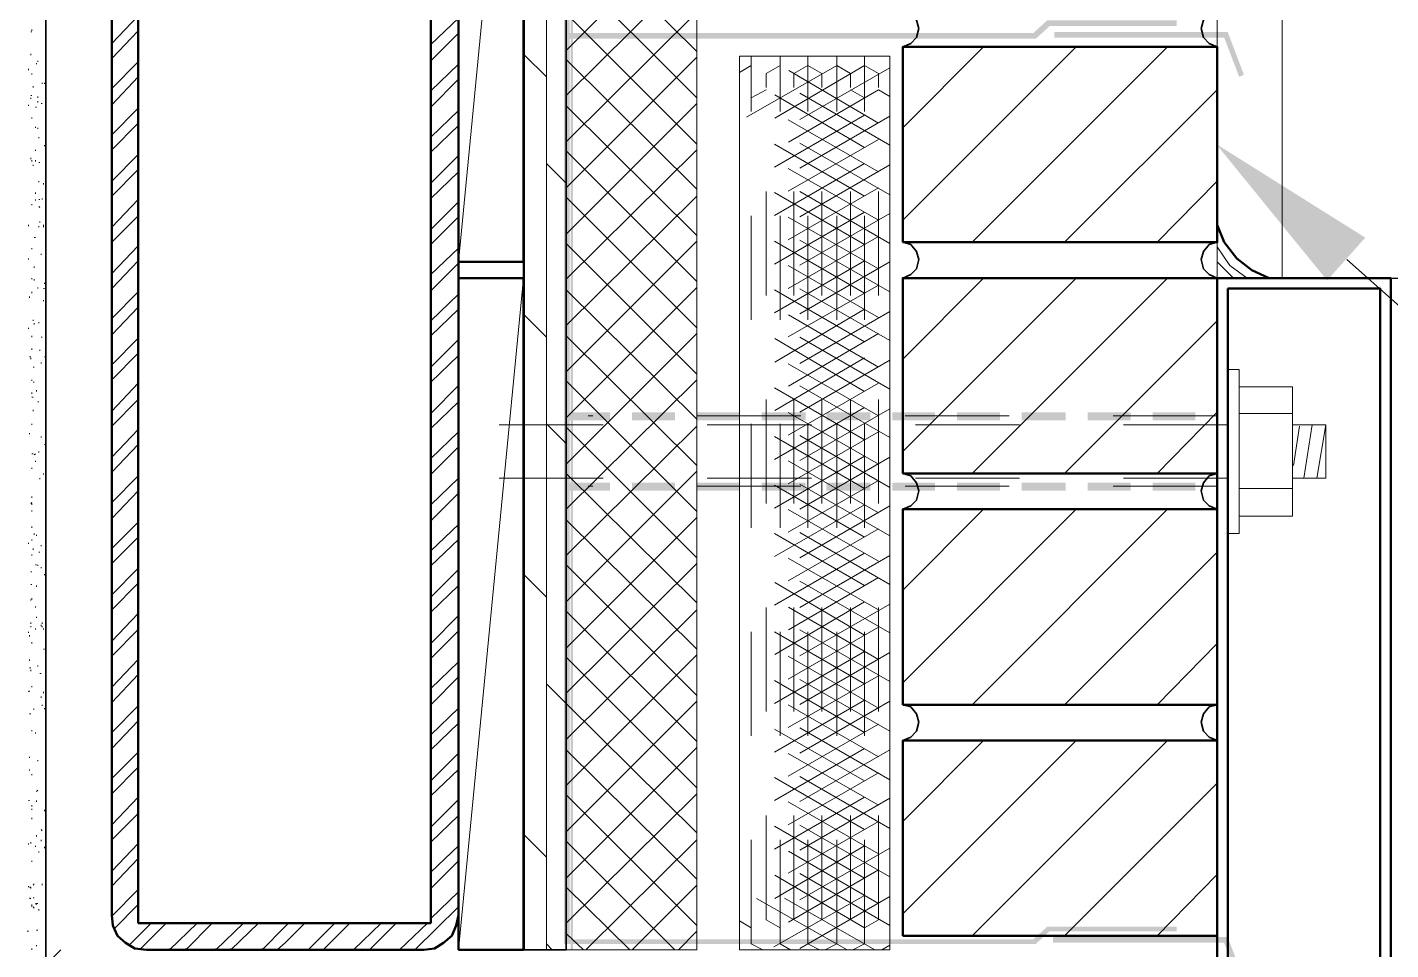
# Model space of a CAD drawing. Header units: inches. Extents: x 5 to 516, y -193 to 129.
# Drawn here: x 368.235 to 369.545, y -35.281 to -34.395 of the extents above; entities that cross this region are included whole.
import ezdxf

# ---------------------------------------------------------------- set-up
doc = ezdxf.new("R2010")
doc.units = ezdxf.units.IN
doc.header["$MEASUREMENT"] = 0
doc.linetypes.add('PDF_IMPORT', pattern=[1, 0.8, -0.2])
doc.layers.add('PDF5_Geometry', color=7, linetype='Continuous')
doc.layers.add('PDF5_Solid Fills', color=7, linetype='Continuous')

msp = doc.modelspace()

# ---------------------------------------------------------------- hatches: boundary and pattern name
at = {"layer": 'PDF5_Solid Fills', "transparency": 33554559}
for points in [[(368.7599195, -25.9690092), (368.7576973, -25.9690092), (368.7576974, -35.2812319), (368.7599195, -35.2812319)], [(368.7510308, -34.405676), (368.7510298, -35.2756762), (369.2043632, -35.2756766), (369.2021419, -35.2712312), (368.7565863, -35.2712318), (368.7565863, -34.4056757), (369.2043632, -34.4056757), (369.2176973, -34.3934535), (369.339919, -34.393454), (369.3399191, -34.3878987), (369.2154752, -34.3878982), (369.2021419, -34.4001204), (368.7565854, -34.400121), (368.7565863, -33.3034542), (368.7510308, -33.3034542), (368.7510308, -34.1734539)], [(369.2221422, -34.3990093), (369.2221422, -34.4045649), (369.3854755, -34.4045647), (369.399919, -34.4423425), (369.4043644, -34.4401205), (369.3888089, -34.3990093)], [(368.7532531, -34.7645647), (368.7532531, -34.7723425), (368.7954753, -34.7723433), (368.7954753, -34.7645647)], [(368.8165861, -34.7645647), (368.8165861, -34.7723425), (368.8576972, -34.7723433), (368.8576972, -34.7645647)], [(368.8788081, -34.7645647), (368.8788081, -34.7723425), (368.9199192, -34.7723433), (368.9199192, -34.7645647)], [(368.94103, -34.7645647), (368.94103, -34.7723425), (368.9832523, -34.7723433), (368.9832523, -34.7645647)], [(369.0032531, -34.7645647), (369.0032531, -34.7723425), (369.0454754, -34.7723433), (369.0454754, -34.7645647)], [(369.0665862, -34.7645647), (369.0665862, -34.7723425), (369.1076973, -34.7723433), (369.1076973, -34.7645647)], [(369.1288081, -34.7645647), (369.1288081, -34.7723425), (369.1699192, -34.7723433), (369.1699192, -34.7645647)], [(369.1910301, -34.7645647), (369.1910301, -34.7723425), (369.2332523, -34.7723433), (369.2332523, -34.7645647)], [(369.2543642, -34.7645647), (369.2543642, -34.7723425), (369.2954753, -34.7723433), (369.2954753, -34.7645647)], [(369.3165862, -34.7645647), (369.3165862, -34.7723425), (369.3576973, -34.7723433), (369.3576973, -34.7645647)], [(368.7532531, -34.8323432), (368.7532531, -34.8401209), (368.7954753, -34.8401206), (368.7954753, -34.8323432)], [(368.8165861, -34.8323432), (368.8165861, -34.8401209), (368.8576972, -34.8401206), (368.8576972, -34.8323432)], [(368.8788081, -34.8323432), (368.8788081, -34.8401209), (368.9199192, -34.8401206), (368.9199192, -34.8323432)], [(368.94103, -34.8323432), (368.94103, -34.8401209), (368.9832523, -34.8401206), (368.9832523, -34.8323432)], [(369.0032531, -34.8323432), (369.0032531, -34.8401209), (369.0454754, -34.8401206), (369.0454754, -34.8323432)], [(369.0665862, -34.8323432), (369.0665862, -34.8401209), (369.1076973, -34.8401206), (369.1076973, -34.8323432)], [(369.1288081, -34.8323432), (369.1288081, -34.8401209), (369.1699192, -34.8401206), (369.1699192, -34.8323432)], [(369.1910301, -34.8323432), (369.1910301, -34.8401209), (369.2332523, -34.8401206), (369.2332523, -34.8323432)], [(369.2543642, -34.8323432), (369.2543642, -34.8401209), (369.2954753, -34.8401206), (369.2954753, -34.8323432)], [(369.3165862, -34.8323432), (369.3165862, -34.8401209), (369.3576973, -34.8401206), (369.3576973, -34.8323432)], [(369.2021419, -35.2712312), (369.2043641, -35.2756756), (369.2176973, -35.2634544), (369.339919, -35.2634537), (369.3399191, -35.2590095), (369.2154752, -35.259009)], [(369.22103, -35.2690091), (369.22103, -35.2745646), (369.3854744, -35.2745655), (369.4043644, -35.3101202), (369.3888078, -35.2690091)]]:
    msp.add_hatch(color=256, dxfattribs=at).paths.add_polyline_path(points)

# ---------------------------------------------------------------- linework, layer by layer
at = {"layer": 'PDF5_Geometry', "lineweight": 35}
for points in [[(368.7121414, -25.9690092), (368.7121414, -35.2812319), (368.7532525, -35.2812319), (368.7532525, -25.9690092)], [(368.2532531, -35.3856766), (368.2532531, -32.0101208), (368.212142, -32.0101208)], [(369.0765857, -34.4134543), (369.0843635, -34.410121), (369.0899191, -34.4045654), (369.0921413, -34.3956766), (369.0899191, -34.3878988), (369.0843635, -34.3812321), (369.0765857, -34.3790099)], [(369.3788081, -34.379009), (369.3710304, -34.3812312), (369.3654748, -34.3878979), (369.3632526, -34.3956757), (369.3654748, -34.4045646), (369.3710304, -34.4101201), (369.3788081, -34.4134535)], [(369.0765857, -34.6356766), (369.0843635, -34.6323432), (369.0899191, -34.6267877), (369.0921413, -34.6178988), (369.0899191, -34.610121), (369.0843635, -34.6034543), (369.0765857, -34.6012321)], [(369.3788081, -34.6012313), (369.3710304, -34.6034535), (369.3654748, -34.6101202), (369.3632526, -34.6178979), (369.3654748, -34.6267868), (369.3710304, -34.6323424), (369.3788081, -34.6356757)], [(372.045475, -34.6845646), (369.5454748, -34.6356757)], [(369.5454748, -34.7356759), (369.5454748, -34.6356759)], [(369.0765857, -34.8578988), (369.0843635, -34.8545655), (369.0899191, -34.8490099), (369.0921413, -34.840121), (369.0899191, -34.8323433), (369.0843635, -34.8256766), (369.0765857, -34.8234544)], [(369.3788081, -34.8234535), (369.3710304, -34.8256757), (369.3654748, -34.8323424), (369.3632526, -34.8401202), (369.3654748, -34.8490091), (369.3710304, -34.8545646), (369.3788081, -34.857898)], [(369.0765857, -35.0801211), (369.0843635, -35.0767877), (369.0899191, -35.0712322), (369.0921413, -35.0623433), (369.0899191, -35.0545655), (369.0843635, -35.0478988), (369.0765857, -35.0456766)], [(369.3788081, -35.0456757), (369.3710304, -35.047898), (369.3654748, -35.0545646), (369.3632526, -35.0623424), (369.3654748, -35.0712313), (369.3710304, -35.0767869), (369.3788081, -35.0801202)]]:
    msp.add_lwpolyline(points, dxfattribs=at)
at = {"layer": 'PDF5_Geometry', "lineweight": 15}
for points in [[(368.7132525, -35.2812319), (368.7132525, -25.9678976)], [(368.7343639, -35.2812319), (368.7343639, -25.9678976)], [(368.7121414, -33.9734541), (368.6499192, -34.6201208)], [(368.8788081, -34.4178986), (368.7532525, -34.2934541)], [(368.7532531, -34.4167875), (368.8788087, -34.291232)], [(368.8788081, -34.4623424), (368.7532525, -34.3367868)], [(368.7532531, -34.4601202), (368.8788087, -34.3356758)], [(368.3165861, -34.41012), (368.3421417, -34.3834533)], [(368.6232527, -34.4112322), (368.6499194, -34.3856766)], [(368.8788081, -34.5067873), (368.7532525, -34.3812317)], [(368.7532531, -34.5045651), (368.8788087, -34.3801207)], [(368.2388081, -34.3990093), (368.2399192, -34.3990093)], [(368.2399191, -34.3967872), (368.2399191, -34.3978983)], [(368.3165861, -34.424565), (368.3421417, -34.3978983)], [(368.6232527, -34.4267871), (368.6499194, -34.4001205)], [(369.0765857, -34.4912312), (369.1543635, -34.4134534)], [(369.0765857, -34.580121), (369.2432524, -34.4134543)], [(369.1432531, -34.6012313), (369.3310309, -34.4134535)], [(368.2388081, -34.4212318), (368.2388081, -34.4201207)], [(368.2454745, -34.4278982), (368.2454745, -34.4267871)], [(368.7343639, -34.4423432), (368.7132527, -34.4212321)], [(368.8788081, -34.5501211), (368.7532525, -34.4256766)], [(368.7532531, -34.5490089), (368.8788087, -34.4234533)], [(368.236586, -34.4356757), (368.236586, -34.4345645)], [(368.2399191, -34.43901), (368.2399191, -34.4401211)], [(368.2443634, -34.4301203), (368.2443634, -34.4290092)], [(368.3165861, -34.4534538), (368.3421417, -34.4278983)], [(368.6232527, -34.455676), (368.6499194, -34.4301204)], [(368.9310305, -34.4312314), (368.9199193, -34.4378981)], [(368.9588082, -34.4312314), (368.9454749, -34.4390092)], [(368.9854749, -34.4312314), (368.9721416, -34.4390092)], [(368.9988077, -34.43901), (368.9854744, -34.4312322)], [(369.0265855, -34.43901), (369.0132522, -34.4312322)], [(369.0532534, -34.43901), (369.03992, -34.4312322)], [(368.2410302, -34.4512317), (368.2410302, -34.4523428)], [(368.2499199, -34.4490096), (368.2499199, -34.4478985)], [(368.252142, -34.4490096), (368.252142, -34.4478985)], [(368.3165861, -34.4690099), (368.3421417, -34.4423432)], [(368.6232527, -34.471232), (368.6499194, -34.4445654)], [(368.2399191, -34.4601202), (368.238808, -34.4601202)], [(368.2388081, -34.4634534), (368.2388081, -34.4623423)], [(368.2454745, -34.4623424), (368.2454745, -34.4612313)], [(368.2454745, -34.4667878), (368.2454745, -34.4656766)], [(368.9454743, -34.4545649), (368.9310299, -34.4623427)], [(369.0399194, -34.4623424), (369.0265861, -34.4545646)], [(369.064364, -34.4612313), (369.0532529, -34.4545646)], [(369.2321418, -34.6012313), (369.3788084, -34.4545646)], [(368.236586, -34.4690099), (368.236586, -34.470121)], [(368.2443634, -34.471232), (368.2432523, -34.471232)], [(368.2488077, -34.4678977), (368.2499188, -34.4678977)], [(368.3165861, -34.4978987), (368.3421417, -34.4723432)], [(368.6232527, -34.5001209), (368.6499194, -34.4745653)], [(368.8788081, -34.5945649), (368.7532525, -34.4701204)], [(368.7532531, -34.5934538), (368.8788087, -34.4678982)], [(368.2399191, -34.4812316), (368.2399191, -34.4823427)], [(368.2432523, -34.4901201), (368.2432523, -34.4912313)], [(368.2454745, -34.4923434), (368.2454745, -34.4912323)], [(368.2532531, -34.4812316), (368.2532531, -34.4801205)], [(368.3165861, -34.5123426), (368.3421417, -34.486787)], [(368.6232527, -34.5145647), (368.6499194, -34.4890092)], [(368.2465855, -34.5012319), (368.2465855, -34.5001208)], [(368.2532531, -34.5034541), (368.2532531, -34.5045652)], [(368.2432523, -34.5134537), (368.2432523, -34.5123425)], [(368.252142, -34.5090094), (368.252142, -34.5078983)], [(368.3165861, -34.5423425), (368.3421417, -34.5167869)], [(368.6232527, -34.5445646), (368.6499194, -34.517898)], [(368.8788081, -34.6390098), (368.7532525, -34.5134542)], [(368.7532531, -34.6367876), (368.8788087, -34.5123432)], [(368.2388081, -34.5201212), (368.2388081, -34.5212323)], [(368.2399191, -34.5234533), (368.2399191, -34.5223421)], [(368.2410302, -34.5278986), (368.2410302, -34.5267875)], [(368.2432523, -34.5223433), (368.2432523, -34.5234544)], [(368.2465855, -34.5245655), (368.2476967, -34.5245655)], [(368.3165861, -34.5567875), (368.3421417, -34.5312319)], [(368.7532531, -34.5445646), (368.7343642, -34.5256757)], [(368.2465855, -34.5423425), (368.2465855, -34.5434536)], [(368.2510298, -34.5456757), (368.2510298, -34.5445646)], [(368.2532531, -34.5423425), (368.2532531, -34.5412314)], [(368.6232527, -34.5590096), (368.6499194, -34.5334541)], [(369.3210304, -34.6012313), (369.3788082, -34.5423424)], [(368.2432523, -34.5545654), (368.2432523, -34.5534543)], [(368.7532531, -34.6812314), (368.8788087, -34.556787)], [(368.2399191, -34.565676), (368.2399191, -34.5645649)], [(368.2432523, -34.5612318), (368.2432523, -34.5601206)], [(368.2465855, -34.5667871), (368.2476967, -34.5678982)], [(368.2476977, -34.5601207), (368.2465866, -34.5601207)], [(368.2499199, -34.5601207), (368.2499199, -34.5590096)], [(368.3165861, -34.5867874), (368.3421417, -34.5601207)], [(368.6232527, -34.5890095), (368.6499194, -34.5623429)], [(368.8788081, -34.6834535), (368.7532525, -34.557898)], [(368.2476977, -34.5823431), (368.2476977, -34.581232)], [(368.3165861, -34.6012313), (368.3421417, -34.5756757)], [(368.6232527, -34.6034545), (368.6499194, -34.5767879)], [(368.236586, -34.5845653), (368.236586, -34.5856764)], [(368.2432523, -34.596787), (368.2421412, -34.596787)], [(368.2465855, -34.5867874), (368.2465855, -34.5856763)], [(368.2510298, -34.5845652), (368.2510298, -34.5856763), (368.2510298, -34.5867875)], [(368.7132525, -34.5878985), (368.7121414, -34.5867874)], [(368.2399191, -34.6078988), (368.2399191, -34.6067877)], [(368.3165861, -34.6312323), (368.3421417, -34.6045656)], [(368.6232527, -34.6323422), (368.6499194, -34.6067867)], [(368.8788081, -34.7278984), (368.7532525, -34.6023429)], [(368.7532531, -34.7256763), (368.8788087, -34.6001207)], [(369.3788081, -34.6056767), (369.3910304, -34.6234544), (369.407697, -34.6356767)], [(368.236586, -34.6178984), (368.236586, -34.6167873)], [(368.2488077, -34.6134541), (368.2488077, -34.612343)], [(368.3165861, -34.6456762), (368.3421417, -34.6190095)], [(368.6232527, -34.6478983), (368.6499194, -34.6212316)], [(369.3788081, -34.6201205), (369.3943637, -34.6356761)], [(369.5032532, -34.6178984), (372.4010311, -37.1912321), (372.898809, -37.1912321)], [(368.2399191, -34.6367876), (368.2399191, -34.6356765)], [(368.2421413, -34.6256758), (368.2421413, -34.6245647)], [(368.7121414, -34.6356766), (368.6499192, -35.2812322)], [(369.0765857, -34.7134535), (369.1543635, -34.6356757)], [(369.0765857, -34.8023433), (369.2432524, -34.6356766)], [(369.1432531, -34.8234535), (369.3310309, -34.6356757)], [(369.5432527, -34.6356766), (372.2121417, -34.6356766)], [(368.2399191, -34.6501204), (368.2399191, -34.6490093)], [(368.2421413, -34.6378987), (368.2421413, -34.6367876)], [(368.2454745, -34.6456762), (368.2454745, -34.6445651)], [(368.2510298, -34.6456762), (368.2521409, -34.6456762)], [(368.252142, -34.6412319), (368.252142, -34.6401208)], [(368.3165861, -34.674565), (368.3421417, -34.6490095)], [(368.8788081, -34.7712311), (368.7532525, -34.6467867)], [(368.7532531, -34.7701212), (368.8788087, -34.6445656)], [(368.237697, -34.6534536), (368.237697, -34.6545647)], [(368.2510298, -34.6567868), (368.2510298, -34.6578979)], [(368.6232527, -34.6767871), (368.6499194, -34.6512316)], [(368.2410302, -34.6767871), (368.2410302, -34.675676)], [(368.3165861, -34.6901199), (368.3421417, -34.6634533)], [(368.6232527, -34.6912321), (368.6499194, -34.6656766)], [(368.7343639, -34.6923432), (368.7132527, -34.6712321)], [(368.236586, -34.6845646), (368.236586, -34.6834535)], [(368.2421413, -34.6801203), (368.2421413, -34.6790092)], [(368.2465855, -34.6790093), (368.2465855, -34.6778982)], [(369.2321418, -34.8234535), (369.3788084, -34.6767868)], [(368.2399191, -34.6923432), (368.2399191, -34.6912321)], [(368.2499199, -34.6923432), (368.2488088, -34.6923432)], [(368.3165861, -34.7190099), (368.3421417, -34.6934544)], [(368.6232527, -34.721232), (368.6499194, -34.6945654)], [(368.8788081, -34.815676), (368.7532525, -34.6912316)], [(368.7532531, -34.814565), (368.8788087, -34.6890094)], [(368.2388081, -34.7112313), (368.237697, -34.7112313)], [(368.2388081, -34.7134535), (368.2388081, -34.7123423)], [(368.2399191, -34.7045649), (368.2399191, -34.7034538)], [(368.2476977, -34.705676), (368.2476977, -34.7045649)], [(368.252142, -34.7112313), (368.2532531, -34.7112313)], [(368.3165861, -34.7334538), (368.3421417, -34.7078982)], [(368.6232527, -34.7356759), (368.6499194, -34.7101203)], [(368.2421413, -34.721232), (368.2410302, -34.721232)], [(368.2488077, -34.7178977), (368.2488077, -34.7167866)], [(369.3888089, -34.8812323), (369.39992, -34.8812323), (369.39992, -34.7234545), (369.3888089, -34.7234545)], [(368.2399191, -34.7334538), (368.2399191, -34.7345649)], [(368.2410302, -34.7356759), (368.2421413, -34.7356759)], [(368.3165861, -34.7634537), (368.3421417, -34.736787)], [(368.6232527, -34.7656758), (368.6499194, -34.7390091)], [(368.8788081, -34.8601209), (368.7532525, -34.7345654)], [(368.7532531, -34.8578988), (368.8788087, -34.7334544)], [(369.3999195, -34.7401202), (369.4510306, -34.7401202)], [(369.4510308, -34.7401202), (369.4510308, -34.8645646)], [(368.2399191, -34.7467877), (368.2399191, -34.7456766)], [(368.2399191, -34.7501209), (368.2410303, -34.7501209)], [(368.2443634, -34.7445656), (368.2443634, -34.7434544)], [(368.3165861, -34.7778987), (368.3421417, -34.7523431)], [(368.2410302, -34.7634537), (368.2410302, -34.7623426)], [(368.2465855, -34.7545652), (368.2454744, -34.7545652)], [(368.6232527, -34.7801208), (368.6499194, -34.7545652)], [(369.3210304, -34.8234535), (369.3788082, -34.7645646)], [(369.3999195, -34.7656758), (369.4510306, -34.7656758)], [(368.2399191, -34.7756765), (368.2399191, -34.7767876)], [(368.7532531, -34.7945647), (368.7343642, -34.7756758)], [(368.8788081, -34.9045647), (368.7532525, -34.7790091)], [(368.7532531, -34.9023426), (368.8788087, -34.7778981)], [(369.4510308, -34.7767876), (369.483253, -34.7767876), (369.4510308, -34.7767876)], [(369.4576972, -34.7778987), (369.4521416, -34.8156764)], [(369.4699201, -34.7767876), (369.4621423, -34.8278987)], [(369.4832529, -34.8278989), (369.4832529, -34.7767878), (369.474364, -34.8278989)], [(369.4743643, -34.8278989), (369.4832532, -34.7767878), (369.4832532, -34.8278989)], [(368.237697, -34.7856761), (368.237697, -34.784565)], [(368.2488077, -34.7878983), (368.2488077, -34.7890094)], [(368.3165861, -34.8078986), (368.3421417, -34.7812319)], [(368.6232527, -34.8090096), (368.6499194, -34.7834541)], [(368.2410302, -34.8045654), (368.2399191, -34.8045654)], [(368.2432523, -34.8045654), (368.2421412, -34.8056765)], [(368.2465855, -34.8034543), (368.2465855, -34.8023432)], [(368.2532531, -34.7956757), (368.252142, -34.7956757)], [(368.3165861, -34.8223424), (368.3421417, -34.7956758)], [(368.6232527, -34.8245646), (368.6499194, -34.7978979)], [(368.2399191, -34.8178982), (368.2399191, -34.8190093)], [(368.2432523, -34.8123428), (368.2432523, -34.8112317)], [(368.2476977, -34.8290088), (368.2476977, -34.8278977)], [(368.2510298, -34.8245646), (368.2510298, -34.8234535)], [(368.3165861, -34.8512313), (368.3421417, -34.8256757)], [(368.6232527, -34.8534545), (368.6499194, -34.827899)], [(368.8788081, -34.9478985), (368.7532525, -34.8234541)], [(368.7532531, -34.9467875), (368.8788087, -34.8212319)], [(369.4510308, -34.8278989), (369.483253, -34.8278989), (369.4510308, -34.8278989)], [(368.2399191, -34.846787), (368.2399191, -34.8456759)], [(368.2532531, -34.8345653), (368.2532531, -34.8334542)], [(368.3165861, -34.8667873), (368.3421417, -34.8401207)], [(368.6232527, -34.8690095), (368.6499194, -34.8423428)], [(368.7132525, -34.8378985), (368.7121414, -34.8367874)], [(369.3999195, -34.8378985), (369.4510306, -34.8378985)], [(368.2399191, -34.8512313), (368.238808, -34.8523424)], [(368.2399191, -34.8534545), (368.2399191, -34.8523434)], [(368.2399191, -34.8601209), (368.2399191, -34.8590098)], [(369.0765857, -34.9356757), (369.1543635, -34.8578979)], [(369.0765857, -35.0245655), (369.2432524, -34.8578988)], [(369.1432531, -35.0456757), (369.3310309, -34.857898)], [(368.3165861, -34.8956762), (368.3421417, -34.8701206)], [(368.8788081, -34.9923434), (368.7532525, -34.867899)], [(368.7532531, -34.9912313), (368.8788087, -34.8656757)], [(369.3999195, -34.8645652), (369.4510306, -34.8645652)], [(368.2399191, -34.8756759), (368.2399191, -34.8745648)], [(368.2421413, -34.8823423), (368.2421413, -34.8812312)], [(368.2443634, -34.8823423), (368.2443634, -34.8834534)], [(368.3165861, -34.91012), (368.3421417, -34.8845645)], [(368.6232527, -34.8978983), (368.6499194, -34.8723428)], [(368.236586, -34.8901209), (368.236586, -34.891232)], [(368.2399191, -34.8878987), (368.2399191, -34.8867876)], [(368.2410302, -34.8967873), (368.2410302, -34.8956761)], [(368.2488077, -34.8934541), (368.2488077, -34.8923429)], [(368.6232527, -34.9123422), (368.6499194, -34.8867866)], [(368.2399191, -34.9023426), (368.2399191, -34.9012315)], [(368.2443634, -34.9112322), (368.2432523, -34.9112322)], [(368.2454745, -34.9123422), (368.2454745, -34.9112311)], [(368.2476977, -34.8990094), (368.2465866, -34.8990094)], [(368.2532531, -34.9056758), (368.2532531, -34.9045647)], [(368.8788081, -35.0367872), (368.7532525, -34.9112317)], [(368.7532531, -35.0345651), (368.8788087, -34.9101206)], [(369.2321418, -35.0456757), (369.3788084, -34.8990091)], [(368.2399191, -34.9178986), (368.238808, -34.9178986)], [(368.2488077, -34.9145654), (368.2488077, -34.9134543)], [(368.252142, -34.9201208), (368.252142, -34.9212319)], [(368.2532531, -34.9223429), (368.2532531, -34.9212318)], [(368.3165861, -34.94012), (368.3421417, -34.9145644)], [(368.6232527, -34.9423432), (368.6499194, -34.9156765)], [(368.7343639, -34.9423432), (368.7132527, -34.9212321)], [(368.2399191, -34.9301204), (368.238808, -34.9301204)], [(368.2443634, -34.9323425), (368.2443634, -34.9312314)], [(368.3165861, -34.9545649), (368.3421417, -34.9290094)], [(368.6232527, -34.9567871), (368.6499194, -34.9312315)], [(368.2388081, -34.9456764), (368.2388081, -34.9445653)], [(368.2399191, -34.9445653), (368.2399191, -34.9434542)], [(368.2432523, -34.9512317), (368.2432523, -34.9523429)], [(368.2443634, -34.9612313), (368.2443634, -34.9623424)], [(368.2532531, -34.9567871), (368.2532531, -34.9578982)], [(368.3165861, -34.9845649), (368.3421417, -34.9578982)], [(368.6232527, -34.986787), (368.6499194, -34.9601203)], [(368.8788081, -35.0812321), (368.7532525, -34.9556766)], [(368.7532531, -35.0790089), (368.8788087, -34.9545644)], [(368.236586, -34.9767874), (368.236586, -34.9756763)], [(368.2388081, -34.9678977), (368.2388081, -34.9667866)], [(368.2388081, -34.9712321), (368.2388081, -34.970121)], [(368.2432523, -34.9734542), (368.2432523, -34.9723431)], [(368.2488077, -34.970121), (368.2488077, -34.9690099)], [(368.2499199, -34.9678977), (368.2499199, -34.9667866)], [(368.2499199, -34.9712321), (368.2499199, -34.970121)], [(368.2510298, -34.9734542), (368.2510298, -34.9723431)], [(368.3165861, -34.9990098), (368.3421417, -34.9734543)], [(368.6232527, -35.001232), (368.6499194, -34.9745653)], [(368.237697, -34.9790095), (368.237697, -34.9801206)], [(368.2399191, -34.986787), (368.2399191, -34.9856759)], [(369.3210304, -35.0456757), (369.3788082, -34.9867869)], [(368.237697, -35.0034541), (368.237697, -35.002343)], [(368.252142, -34.9923434), (368.2510309, -34.9923434)], [(368.3165861, -35.0290098), (368.3421417, -35.0023431)], [(368.8788081, -35.1256759), (368.7532525, -35.0001203)], [(368.7532531, -35.1234538), (368.8788087, -34.9978982)], [(368.237697, -35.0101205), (368.2388081, -35.0101205)], [(368.2388081, -35.0134537), (368.2388081, -35.0123426)], [(368.2454745, -35.0090094), (368.2454745, -35.0078983)], [(368.2476977, -35.0156758), (368.2488089, -35.0156758)], [(368.6232527, -35.0301208), (368.6499194, -35.0045653)], [(368.2399191, -35.0290098), (368.2399191, -35.0278986)], [(368.2532531, -35.0290098), (368.2532531, -35.0301209)], [(368.3165861, -35.0434536), (368.3421417, -35.0167869)], [(368.6232527, -35.0456757), (368.6499194, -35.0190091)], [(368.7532531, -35.0445647), (368.7343642, -35.0256758)], [(368.237697, -35.032343), (368.2365859, -35.0334541)], [(368.2488077, -35.0390093), (368.2488077, -35.0378982)], [(368.2510298, -35.0345651), (368.2510298, -35.033454)], [(368.7532531, -35.1678987), (368.8788087, -35.0423431)], [(368.2388081, -35.0545654), (368.237697, -35.0545654)], [(368.2421413, -35.0501211), (368.2410302, -35.0501211)], [(368.2499199, -35.0456757), (368.2499199, -35.0467869)], [(368.252142, -35.0501211), (368.252142, -35.04901)], [(368.3165861, -35.0723425), (368.3421417, -35.0467869)], [(368.6232527, -35.0745646), (368.6499194, -35.049009)], [(368.8788081, -35.1690097), (368.7532525, -35.0445653)], [(368.3165861, -35.0878985), (368.3421417, -35.0612318)], [(368.6232527, -35.0890096), (368.6499194, -35.063454)], [(368.2399191, -35.0701203), (368.2399191, -35.0712314)], [(368.2432523, -35.0723425), (368.2432523, -35.0734536)], [(369.0765857, -35.1578979), (369.1543635, -35.0801201)], [(369.0765857, -35.2467877), (369.2432524, -35.0801211)], [(369.1432531, -35.267898), (369.3310309, -35.0801202)], [(368.3165861, -35.1167874), (368.3421417, -35.0912318)], [(368.6232527, -35.1190095), (368.6499194, -35.0923428)], [(368.7132525, -35.0878985), (368.7121414, -35.0867874)], [(368.8788081, -35.2134535), (368.7532525, -35.089009)], [(368.7532531, -35.2123424), (368.8788087, -35.0867869)], [(368.237697, -35.096787), (368.237697, -35.0956759)], [(368.237697, -35.1078988), (368.237697, -35.1090099)], [(368.2454745, -35.1001202), (368.2454745, -35.0990091)], [(368.3165861, -35.1312323), (368.3421417, -35.1056768)], [(368.6232527, -35.1334545), (368.6499194, -35.1078989)], [(368.2399191, -35.1123431), (368.2399191, -35.1134542)], [(368.2454745, -35.127898), (368.2443634, -35.1290091)], [(368.8788081, -35.2578984), (368.7532525, -35.1323428)], [(368.7532531, -35.2556763), (368.8788087, -35.1312318)], [(369.2321418, -35.267898), (369.3788084, -35.1212313)], [(368.237697, -35.1378987), (368.2365859, -35.1378987)], [(368.2399191, -35.1434541), (368.2399191, -35.142343)], [(368.2399191, -35.1456762), (368.2399191, -35.1467873)], [(368.2443634, -35.1390098), (368.2443634, -35.1378987)], [(368.252142, -35.1478983), (368.252142, -35.1467872)], [(368.3165861, -35.1612323), (368.3421417, -35.1345656)], [(368.6232527, -35.1634544), (368.6499194, -35.1367877)], [(368.2399191, -35.1545647), (368.2399191, -35.1556758)], [(368.3165861, -35.1756761), (368.3421417, -35.1501206)], [(368.6232527, -35.1778982), (368.6499194, -35.1523427)], [(368.2443634, -35.1723429), (368.2443634, -35.1712318)], [(368.2488077, -35.1656765), (368.2499188, -35.1667876)], [(368.7343639, -35.1923432), (368.7132527, -35.1712321)], [(368.236586, -35.1801204), (368.236586, -35.1790093)], [(368.2388081, -35.1790093), (368.2388081, -35.1778982)], [(368.2432523, -35.1823425), (368.2432523, -35.1812314)], [(368.2488077, -35.1767872), (368.2488077, -35.1756761)], [(368.252142, -35.1834536), (368.252142, -35.1823425)], [(368.3165861, -35.205676), (368.3421417, -35.1790094)], [(368.6232527, -35.2067871), (368.6499194, -35.1812315)], [(368.8576967, -35.2812319), (368.7532523, -35.1767875)], [(368.7721412, -35.2812319), (368.8788079, -35.1756763)], [(368.2399191, -35.1967875), (368.2399191, -35.1956764)], [(368.2465855, -35.1878978), (368.2465855, -35.1867867)], [(368.3165861, -35.220121), (368.3421417, -35.1934543)], [(368.6232527, -35.2223431), (368.6499194, -35.1956765)], [(369.3210304, -35.267898), (369.3788082, -35.2090091)], [(368.236586, -35.2212321), (368.236586, -35.220121)], [(368.2388081, -35.2212321), (368.237697, -35.2212321)], [(368.2388081, -35.2223431), (368.2388081, -35.221232)], [(368.2421413, -35.2178978), (368.2410302, -35.2190089)], [(368.2499199, -35.21901), (368.2499199, -35.2178988)], [(368.3165861, -35.2490099), (368.3421417, -35.2234543)], [(368.6232527, -35.251232), (368.6499194, -35.2256764)], [(368.814364, -35.2812319), (368.7532529, -35.2212319)], [(368.8165861, -35.2812319), (368.8788084, -35.2190097)], [(368.237697, -35.2312317), (368.2388081, -35.2323428)], [(368.2399191, -35.2390091), (368.2399191, -35.237898)], [(368.2410302, -35.2312317), (368.2421413, -35.2312317)], [(368.2432523, -35.236787), (368.2443635, -35.2378981)], [(368.2454745, -35.236787), (368.2443634, -35.236787)], [(368.3188082, -35.2612316), (368.3421416, -35.2378983)], [(368.2399191, -35.2401202), (368.2399191, -35.2390091)], [(368.2410302, -35.2401202), (368.2421413, -35.2412313)], [(368.2465855, -35.2423435), (368.2465855, -35.2434546)], [(368.6076967, -35.2812319), (368.6499189, -35.2401208)], [(368.236586, -35.2634537), (368.2354748, -35.2634537)], [(368.2454745, -35.2623427), (368.2443634, -35.2623427)], [(368.3332532, -35.2767876), (368.3543643, -35.2556765)], [(368.3432528, -35.2812319), (368.3688084, -35.2556763)], [(368.3721417, -35.2801208), (368.3721417, -35.2812319), (368.3988083, -35.2556763)], [(368.3876966, -35.2801208), (368.3876966, -35.2812319), (368.4132521, -35.2556763)], [(368.4165866, -35.2801208), (368.4165866, -35.2812319), (368.4432532, -35.2556763)], [(368.4310304, -35.2801208), (368.4310304, -35.2812319), (368.4576971, -35.2556763)], [(368.4610303, -35.2801208), (368.4610303, -35.2812319), (368.4832525, -35.2590097)], [(368.4832528, -35.2590095), (368.4865861, -35.2556761)], [(368.4832528, -35.2745655), (368.5021417, -35.2556766)], [(368.5054752, -35.2812319), (368.5310308, -35.2556763)], [(368.5199191, -35.2812319), (368.5454746, -35.2556763)], [(368.5488079, -35.2812319), (368.5754746, -35.2556763)], [(368.564364, -35.2812319), (368.5899195, -35.2556763)], [(368.5932528, -35.2812319), (368.6199195, -35.2556763)], [(368.861031, -35.2812319), (368.8788088, -35.2634541)], [(368.9310305, -35.2601205), (368.9199193, -35.2534539)], [(368.9588082, -35.2601205), (368.9454749, -35.2523427)], [(369.0532534, -35.2523431), (369.03992, -35.2601208)], [(368.2443634, -35.2778987), (368.2443634, -35.2767876)], [(368.4754753, -35.2812319), (368.4832531, -35.2745652)], [(368.7399192, -35.2812319), (368.7343636, -35.2756764)], [(368.7699191, -35.2812319), (368.7532524, -35.2656763)], [(368.9421422, -35.2812319), (368.9310311, -35.2756764)], [(368.9688078, -35.2812319), (368.9588078, -35.2756764)], [(368.9965856, -35.2812319), (368.9854745, -35.2756764)], [(369.0132527, -35.2756766), (369.0021416, -35.2812321)], [(369.0399194, -35.2756766), (369.0288083, -35.2812321)], [(369.064364, -35.2767876), (369.0565862, -35.2812321)], [(368.2399191, -35.2812319), (368.2399191, -35.2801208)], [(368.2532531, -35.2801208), (368.2532531, -35.2790097)], [(368.2532531, -35.2956758), (368.2676975, -35.2812313)]]:
    msp.add_lwpolyline(points, dxfattribs=at)
at = {"layer": 'PDF5_Geometry', "lineweight": 9}
msp.add_lwpolyline([(369.4410301, -34.635676), (369.4410301, -30.6778979), (369.3788079, -30.6778979), (369.3788079, -34.635676)], close=True, dxfattribs=at)
at = {"layer": 'PDF5_Geometry', "lineweight": 15}
for points in [[(368.8788081, -35.2812319), (368.8788081, -30.6978982), (368.7532525, -30.6978982), (368.7532525, -35.2812319)], [(369.064364, -35.2812318), (369.064364, -34.4223429), (368.9199196, -34.4223429), (368.9199196, -35.2812318)], [(368.7121414, -34.8312319), (368.7121414, -34.8356764)]]:
    msp.add_lwpolyline(points, close=True, dxfattribs=at)
at = {"layer": 'PDF5_Geometry', "lineweight": 50}
for points in [[(368.6165861, -33.9734539), (368.6265861, -33.9756761), (368.635475, -33.9801206), (368.6432528, -33.9878983), (368.6476972, -33.9967872), (368.6499195, -34.0067872), (368.6499195, -35.2478984)], [(368.3499194, -35.2812321), (368.3388083, -35.280121), (368.3299194, -35.2745655), (368.3221416, -35.2678988), (368.3176972, -35.2578988), (368.3165861, -35.2478988), (368.3165861, -34.0067876)], [(368.3421417, -35.2556763), (368.3421417, -34.0001205)], [(368.6232527, -34.0001208), (368.6232527, -35.2556765)], [(369.3788081, -34.5845653), (369.3854748, -34.6012319), (369.397697, -34.6167875), (369.4121415, -34.6278986), (369.4288081, -34.6356764)], [(369.5454748, -35.2923433), (369.5454748, -35.3023433), (369.5454748, -34.6356766), (369.3788081, -34.6356766), (369.3788081, -35.3023433), (369.5454748, -35.3023433)], [(369.3888085, -34.6456762), (369.5354752, -34.6456762), (369.5354752, -35.2923428)], [(369.3888089, -34.6456762), (369.3888089, -35.2923428)], [(368.6499197, -35.2478986), (368.6476975, -35.2578986), (368.643253, -35.2678986), (368.6354752, -35.2745652), (368.6265863, -35.2801208), (368.6165863, -35.2812319), (368.3499197, -35.2812319)], [(368.6232527, -35.2556763), (368.3421416, -35.2556763)]]:
    msp.add_lwpolyline(points, dxfattribs=at)
for points in [[(368.6499195, -33.9734538), (368.6499195, -34.6201205), (368.7121417, -34.6201205), (368.7121417, -33.9734538)], [(369.0765857, -34.6012321), (369.0765857, -34.4134543), (369.378808, -34.4134543), (369.378808, -34.6012321)], [(368.6499195, -34.6356763), (368.6499195, -35.2812319), (368.7121417, -35.2812319), (368.7121417, -34.6356763)], [(369.0765857, -34.8234544), (369.0765857, -34.6356766), (369.378808, -34.6356766), (369.378808, -34.8234544)], [(368.7121414, -34.9112317), (368.7121414, -34.7023428)], [(369.0765857, -35.0456766), (369.0765857, -34.8578988), (369.378808, -34.8578988), (369.378808, -35.0456766)], [(369.0765857, -35.2678988), (369.0765857, -35.0801211), (369.378808, -35.0801211), (369.378808, -35.2678988)]]:
    msp.add_lwpolyline(points, close=True, dxfattribs=at)
at = {"layer": 'PDF5_Geometry', "linetype": 'PDF_IMPORT', "lineweight": 15, "ltscale": 0.016667}
for points in [[(368.9310305, -35.2756766), (368.9310305, -34.4223425)], [(368.9588082, -35.2756766), (368.9588082, -34.4223425)], [(368.9854749, -35.2756766), (368.9854749, -34.4223425)], [(369.0132527, -35.2756766), (369.0132527, -34.4223425)], [(369.0399194, -35.2756766), (369.0399194, -34.4223425)], [(368.9454743, -35.2523431), (368.9454743, -34.4390093)], [(368.9721422, -35.2523431), (368.9721422, -34.4390093)], [(368.9988077, -35.2523431), (368.9988077, -34.4390093)], [(369.0265855, -35.2523431), (369.0265855, -34.4390093)], [(369.0532534, -35.2523431), (369.0532534, -34.4390093)]]:
    msp.add_lwpolyline(points, dxfattribs=at)
at = {"layer": 'PDF5_Geometry', "linetype": 'PDF_IMPORT', "lineweight": 15, "ltscale": 0.016405}
for points in [[(369.0132527, -34.4312314), (368.9199193, -34.484565)], [(369.064364, -34.5078983), (368.9310299, -34.4312322)], [(369.064364, -34.4334535), (368.9310299, -34.5101208)], [(369.0532534, -34.4867869), (368.9588088, -34.4312322)], [(369.0532534, -34.4545649), (368.9199193, -34.5323432)], [(369.0532534, -34.533454), (368.9199193, -34.4567868)], [(369.064364, -34.5556764), (368.9310299, -34.4790092)], [(369.064364, -34.4801206), (368.9310299, -34.5567867)], [(369.0532534, -34.502343), (368.9199193, -34.5790091)], [(369.0532534, -34.580121), (368.9199193, -34.5034538)], [(369.064364, -34.6023423), (368.9310299, -34.5256762)], [(369.064364, -34.5267876), (368.9310299, -34.6034537)], [(369.0532534, -34.5490089), (368.9199193, -34.6256761)], [(369.0532534, -34.6267869), (368.9199193, -34.5501208)], [(369.064364, -34.6490094), (368.9310299, -34.5723432)], [(369.064364, -34.5734535), (368.9310299, -34.6501207)], [(369.0532534, -34.5956759), (368.9199193, -34.6723431)], [(369.0532534, -34.6734539), (368.9199193, -34.5967879)], [(369.064364, -34.6956764), (368.9310299, -34.6190091)], [(369.064364, -34.6201205), (368.9310299, -34.6967878)], [(369.0532534, -34.642343), (368.9199193, -34.7190091)], [(369.0532534, -34.721232), (368.9199193, -34.6434538)], [(369.064364, -34.7423434), (368.9310299, -34.6656762)], [(369.064364, -34.6678986), (368.9310299, -34.7445647)], [(369.0532534, -34.7678979), (368.9199193, -34.6912319)], [(369.064364, -34.7145656), (368.9310299, -34.7912318)], [(369.0532534, -34.736787), (368.9199193, -34.8134542)], [(369.0532534, -34.814565), (368.9199193, -34.7378989)], [(369.064364, -34.8367874), (368.9310299, -34.7601202)], [(369.064364, -34.7612315), (368.9310299, -34.8378988)], [(369.0532534, -34.783454), (368.9199193, -34.8601212)], [(369.0532534, -34.861232), (368.9199193, -34.7845648)], [(369.064364, -34.8834545), (368.9310299, -34.8067872)], [(369.064364, -34.8078986), (368.9310299, -34.8845647)], [(369.0532534, -34.830121), (368.9199193, -34.9067871)], [(369.0532534, -34.9078979), (368.9199193, -34.8312318)], [(369.064364, -34.9301204), (368.9310299, -34.8534542)], [(369.064364, -34.8545645), (368.9310299, -34.9312317)], [(369.0532534, -34.8767869), (368.9199193, -34.9534541)], [(369.0532534, -34.9545649), (368.9199193, -34.8778977)], [(369.064364, -34.9767874), (368.9310299, -34.9001201)], [(369.064364, -34.9023426), (368.9310299, -34.9790098)], [(369.0532534, -34.923454), (368.9199193, -35.0012322)], [(369.0532534, -35.002343), (368.9199193, -34.9245648)], [(369.064364, -35.0234533), (368.9310299, -34.9467872)], [(369.064364, -34.9490096), (368.9310299, -35.0256757)], [(369.0532534, -34.9712321), (368.9199193, -35.0478981)], [(369.0532534, -35.0490089), (368.9199193, -34.9723429)], [(369.064364, -35.0712314), (368.9310299, -34.9945653)], [(369.064364, -34.9956755), (368.9310299, -35.0723428)], [(369.0532534, -35.017898), (368.9199193, -35.0945652)], [(369.0532534, -35.095676), (368.9199193, -35.0190099)], [(369.064364, -35.1178984), (368.9310299, -35.0412312)], [(369.064364, -35.0423425), (368.9310299, -35.1190098)], [(369.0532534, -35.064565), (368.9199193, -35.1412311)], [(369.0532534, -35.142343), (368.9199193, -35.0656758)], [(369.064364, -35.1645655), (368.9310299, -35.0878982)], [(369.064364, -35.0890096), (368.9310299, -35.1656757)], [(369.0532534, -35.111232), (368.9199193, -35.1878981)], [(369.0532534, -35.18901), (368.9199193, -35.1123428)], [(369.064364, -35.2112314), (368.9310299, -35.1345652)], [(369.064364, -35.1356766), (368.9310299, -35.2123427)], [(369.0532534, -35.1578979), (368.9199193, -35.2345651)], [(369.0532534, -35.236787), (368.9199193, -35.1590099)], [(369.064364, -35.2578984), (368.9310299, -35.1812323)], [(369.064364, -35.1834536), (368.9310299, -35.2601208)], [(369.049919, -35.2812319), (368.9199193, -35.2067869)], [(369.0532534, -35.204565), (368.9210305, -35.2812321)], [(369.0232523, -35.2812319), (368.9310299, -35.2290092)]]:
    msp.add_lwpolyline(points, dxfattribs=at)
at = {"layer": 'PDF5_Geometry', "linetype": 'PDF_IMPORT', "lineweight": 15, "ltscale": 0.015436}
for points in [[(369.0399194, -34.4312314), (368.9454749, -34.4867873)], [(369.0399194, -34.5101205), (368.9454749, -34.4545646)], [(369.0399194, -34.4790095), (368.9454749, -34.5334543)], [(369.0399194, -34.5567875), (368.9454749, -34.5023427)], [(369.0399194, -34.5256765), (368.9454749, -34.5801202)], [(369.0399194, -34.6034545), (368.9454749, -34.5490097)], [(369.0399194, -34.5723424), (368.9454749, -34.6267872)], [(369.0399194, -34.6501204), (368.9454749, -34.5956767)], [(369.0399194, -34.6190095), (368.9454749, -34.6734543)], [(369.0399194, -34.6967875), (368.9454749, -34.6423427)], [(369.0399194, -34.7912315), (368.9454749, -34.7367878)], [(369.0399194, -34.7601205), (368.9454749, -34.8145653)], [(369.0399194, -34.8378985), (368.9454749, -34.7834537)], [(369.0399194, -34.8067875), (368.9454749, -34.8612323)], [(369.0399194, -34.8845644), (368.9454749, -34.8301207)], [(369.0399194, -34.8534545), (368.9454749, -34.9078982)], [(369.0399194, -34.9312314), (368.9454749, -34.8767866)], [(369.0399194, -34.9001204), (368.9454749, -34.9545653)], [(369.0399194, -34.9790095), (368.9454749, -34.9234536)], [(369.0399194, -34.9467875), (368.9454749, -35.0023434)], [(369.0399194, -35.0256766), (368.9454749, -34.9712317)], [(369.0399194, -34.9945656), (368.9454749, -35.0490093)], [(369.0399194, -35.0723425), (368.9454749, -35.0178988)], [(369.0399194, -35.0412315), (368.9454749, -35.0956763)], [(369.0399194, -35.1190095), (368.9454749, -35.0645647)], [(369.0399194, -35.0878985), (368.9454749, -35.1423422)], [(369.0399194, -35.1656765), (368.9454749, -35.1112317)], [(369.0399194, -35.1345644), (368.9454749, -35.1890092)], [(369.0399194, -35.2123424), (368.9454749, -35.1578987)], [(369.0399194, -35.1812314), (368.9454749, -35.2367873)], [(369.0399194, -35.2601205), (368.9454749, -35.2045646)], [(369.0399194, -35.2290095), (368.9476971, -35.2812321)], [(369.064364, -35.2301206), (368.9754749, -35.2812321)]]:
    msp.add_lwpolyline(points, dxfattribs=at)
at = {"layer": 'PDF5_Geometry', "linetype": 'PDF_IMPORT', "lineweight": 15, "ltscale": 0.016025}
for points in [[(369.0399194, -34.6656765), (368.9454749, -34.7212313)], [(369.0399194, -34.7445656), (368.9454749, -34.6890097)], [(369.0399194, -34.7123424), (368.9454749, -34.7678983)]]:
    msp.add_lwpolyline(points, dxfattribs=at)
at = {"layer": 'PDF5_Geometry', "linetype": 'PDF_IMPORT', "lineweight": 15, "ltscale": 0.01696}
for points in [[(369.0532534, -34.68901), (368.9199193, -34.7667871)], [(369.064364, -34.7890093), (368.9310299, -34.7123432)]]:
    msp.add_lwpolyline(points, dxfattribs=at)
at = {"layer": 'PDF5_Geometry', "linetype": 'PDF_IMPORT', "lineweight": 15, "ltscale": 0.098889}
for points in [[(369.3888089, -34.7767876), (368.6499188, -34.7767876)], [(369.3888089, -34.8278989), (368.6499188, -34.8278989)]]:
    msp.add_lwpolyline(points, dxfattribs=at)
at = {"layer": 'PDF5_Geometry', "linetype": 'PDF_IMPORT', "lineweight": 15, "ltscale": 0.042222}
for points in [[(369.3788081, -34.7678979), (368.7743639, -34.7678979)], [(369.3788081, -34.8356764), (368.7743639, -34.8356764)]]:
    msp.add_lwpolyline(points, dxfattribs=at)
at = {"layer": 'PDF5_Solid Fills', "lineweight": 50, "transparency": 33554559}
for points in [[(369.4843639, -34.6378987), (369.3776972, -34.5067876), (369.5210306, -34.5967876)], [(369.3854745, -35.2745655), (369.4043634, -35.3101211), (369.399919, -35.3123433)]]:
    msp.add_solid(points, dxfattribs=at)

doc.saveas('drawing.dxf')
